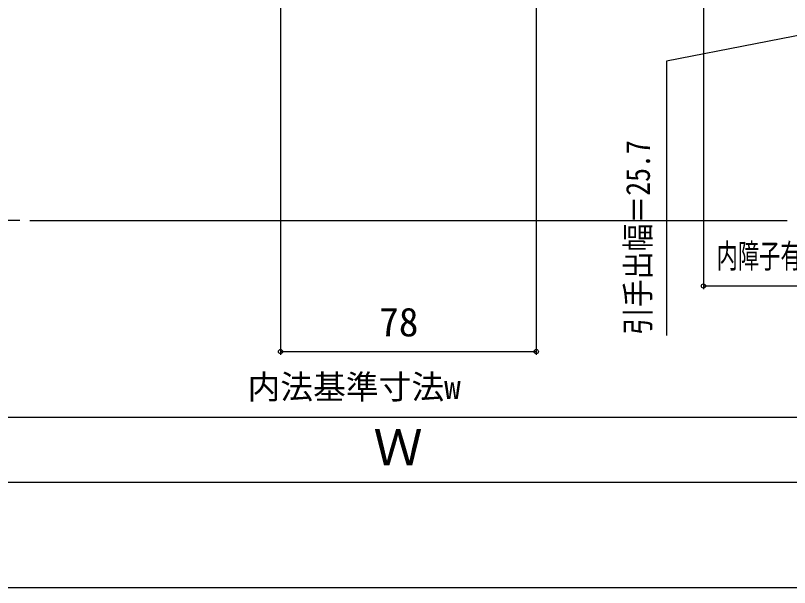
# Model space of a CAD drawing. Units: millimetres, scale not verified. Extents: x -525 to 525, y -783 to 779.
# Drawn here: x -119.8 to 116.2, y -782.7 to -608.1 of the extents above; entities that cross this region are included whole.
import ezdxf
from ezdxf.enums import TextEntityAlignment as Align

# ---------------------------------------------------------------- set-up
doc = ezdxf.new("R2010")
doc.units = ezdxf.units.MM
doc.header["$LTSCALE"] = 4
for name, color, linetype in [('0-7_YKK_D', 6, 'Continuous'), ('0-8_YKK_ZWAK', 7, 'Continuous'), ('0-9_YSS_K', 3, 'Continuous')]:
    doc.layers.add(name, color=color, linetype=linetype)
doc.styles.add('ＭＳ ゴシック', font='')
doc.styles.get('ＭＳ ゴシック').set_extended_font_data('MS Gothic')

msp = doc.modelspace()

# ---------------------------------------------------------------- linework, layer by layer
at = {"layer": '0-7_YKK_D'}
for p, q in [((-39, -574.4), (-39, -711.7)), ((39, -574.4), (39, -711.7)), ((90, -574.403), (90, -691.7)), ((219, -690.7), (90, -690.7)), ((-39, -710.7), (39, -710.7)), ((-229.5, -730.7), (229.5, -730.7)), ((249.5, -750.7), (-249.5, -750.7))]:
    msp.add_line(p, q, dxfattribs=at)
msp.add_lwpolyline([(133, -611.546), (78.678, -622.047), (78.678, -705.797)], dxfattribs=at)
for centre in [(90, -690.7), (-39, -710.7), (39, -710.7)]:
    msp.add_circle(centre, 0.637, dxfattribs=at)
at = {"layer": '0-8_YKK_ZWAK'}
msp.add_lwpolyline([(-525, -782.7), (525, -782.7), (525, 747.3)], dxfattribs=at)
at = {"layer": '0-9_YSS_K'}
for p, q in [((-118.5, -670.7), (-260, -670.7)), ((-115.5, -670.7), (115.5, -670.7))]:
    msp.add_line(p, q, dxfattribs=at)

# ---------------------------------------------------------------- texts
at = {"layer": '0-7_YKK_D', "style": 'ＭＳ ゴシック', "width": 0.85}
msp.add_text('引手出幅＝25.7', height=7.331, rotation=90, dxfattribs=at).set_placement((75.871, -705.649), align=Align.BOTTOM_LEFT)
at = {"layer": '0-7_YKK_D', "style": 'ＭＳ ゴシック', "width": 0.65}
msp.add_text('内障子有効開口＝W／2－186', height=7.331, dxfattribs=at).set_placement((93.987, -687.393), align=Align.BOTTOM_LEFT)
at = {"layer": '0-7_YKK_D', "style": 'ＭＳ ゴシック'}
for s, height, p in [('78', 8.798, (-8.898, -708.7)), ('内法基準寸法w', 7.331, (-49.063, -727.336)), ('Ｗ', 11, (-10.653, -748.7))]:
    msp.add_text(s, height=height, dxfattribs=at).set_placement(p, align=Align.BOTTOM_LEFT)

doc.saveas('drawing.dxf')
